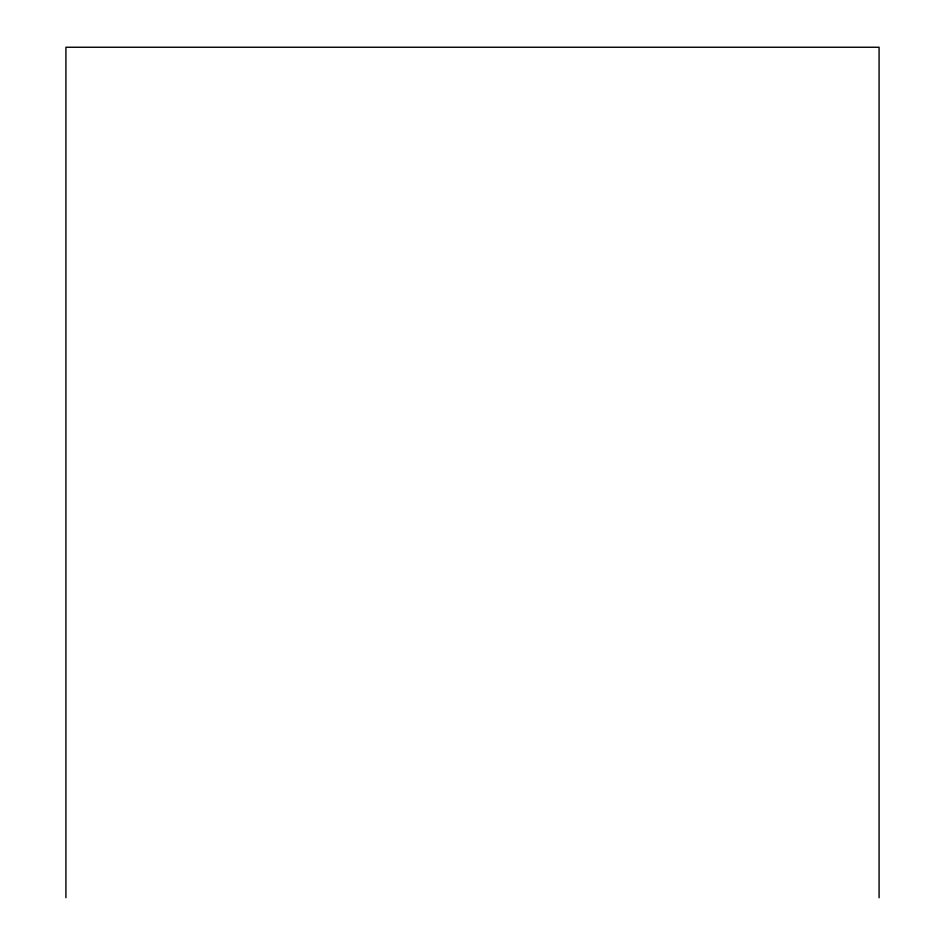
<?xml version="1.0" encoding="UTF-8"?>
<svg xmlns="http://www.w3.org/2000/svg" width="945" height="945" viewBox="0 0 945 945"><rect width="100%" height="100%" fill="white"/><g stroke="black" fill="none" stroke-linecap="round" stroke-linejoin="round"><path stroke-width="1.42" d="M879.086 897.75L879.086 47.25L65.914 47.25L65.914 897.75"/></g></svg>
